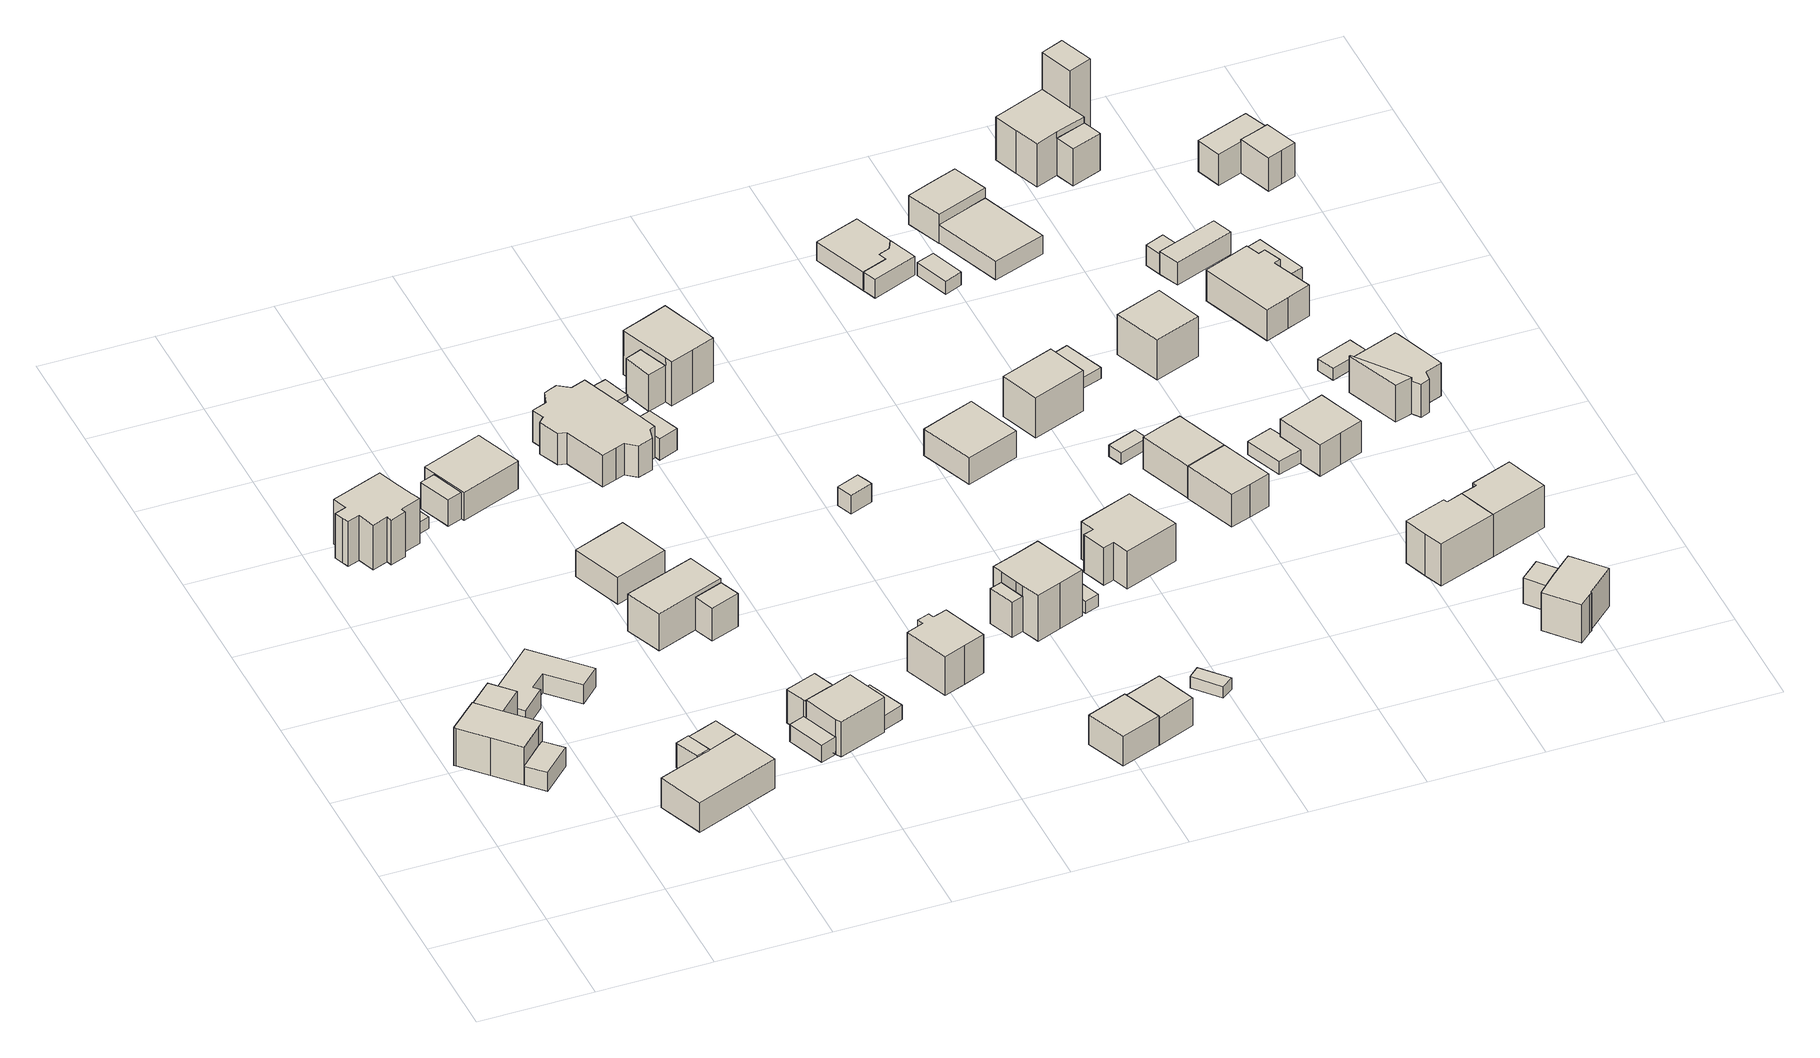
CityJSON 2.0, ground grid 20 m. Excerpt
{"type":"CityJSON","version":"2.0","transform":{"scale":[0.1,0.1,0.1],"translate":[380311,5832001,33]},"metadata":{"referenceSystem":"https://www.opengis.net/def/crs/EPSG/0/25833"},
"CityObjects":{
"building1":{"type":"Building","attributes":{"Gemeindeschluessel":"11000012","BezugspunktDach":"2200","function":"31001_2463","measuredHeight":3.72,"storeysAboveGround":1},"address":[{"country":"Germany","locality":"Berlin","thoroughfareNumber":"4 (2)","thoroughfareName":"Lobber Steig"}],"geometry":[{"type":"Solid","lod":"1","boundaries":[[[[0,1,2,3,4]],[[5,6,7,8,9]],[[5,9,4,3]],[[6,5,3,2]],[[7,6,2,1]],[[8,7,1,0]],[[9,8,0,4]]]]}]},
"building2":{"type":"Building","attributes":{"Gemeindeschluessel":"11000012","function":"31001_1010"},"address":[{"country":"Germany","locality":"Berlin","thoroughfareNumber":"4","thoroughfareName":"Lobber Steig"}],"children":["building2-1","building2-2","building2-3"]},
"building2-1":{"type":"BuildingPart","attributes":{"BezugspunktDach":"2200","measuredHeight":8.05,"storeysAboveGround":2},"parents":["building2"],"geometry":[{"type":"Solid","lod":"1","boundaries":[[[[10,11,12,13,14,15,16,17]],[[18,19,20,5,9,21,22,23]],[[18,23,17,16]],[[19,18,16,15]],[[20,19,15,14]],[[5,20,14,13]],[[9,5,13,12]],[[21,9,12,11]],[[22,21,11,10]],[[23,22,10,17]]]]}]},
"building2-2":{"type":"BuildingPart","attributes":{"BezugspunktDach":"2200","measuredHeight":7.48,"storeysAboveGround":2},"parents":["building2"],"geometry":[{"type":"MultiSurface","lod":"1","boundaries":[[[24,25,26,27,28]],[[29,30,19,31,18]],[[29,18,28,27]],[[32,33,34,35,27,26]],[[19,30,26,25]],[[31,19,25,24]],[[18,31,24,28]],[[30,29,35,34,33,32]]]}]},
"building2-3":{"type":"BuildingPart","attributes":{"BezugspunktDach":"2200","measuredHeight":3.71,"storeysAboveGround":2},"parents":["building2"],"geometry":[{"type":"Solid","lod":"1","boundaries":[[[[33,36,37,38,39,40,41,42,34]],[[43,44,45,46,47,48,49,30,29]],[[43,29,34,42]],[[44,43,42,41]],[[45,44,41,40]],[[46,45,40,39]],[[47,46,39,38]],[[48,47,38,37]],[[49,48,37,36]],[[30,49,36,33]],[[29,30,33,34]]]]}]},
"building3":{"type":"Building","attributes":{"Gemeindeschluessel":"11000012","BezugspunktDach":"2200","function":"31001_1010","measuredHeight":10.84,"storeysAboveGround":2},"address":[{"country":"Germany","locality":"Berlin","thoroughfareNumber":"4","thoroughfareName":"Büssower Weg"}],"geometry":[{"type":"Solid","lod":"1","boundaries":[[[[50,51,52,53,54,55,56,57,58,59,60,61,62,63,64]],[[65,66,67,68,69,70,71,72,73,74,75,76,77,78,79]],[[65,79,64,63]],[[66,65,63,62]],[[67,66,62,61]],[[68,67,61,60]],[[69,68,60,59]],[[70,69,59,58]],[[71,70,58,57]],[[72,71,57,56]],[[73,72,56,55]],[[74,73,55,54]],[[75,74,54,53]],[[76,75,53,52]],[[77,76,52,51]],[[78,77,51,50]],[[79,78,50,64]]]]}]},
"building4":{"type":"Building","attributes":{"Gemeindeschluessel":"11000012","BezugspunktDach":"2200","function":"51009_1610","measuredHeight":5.12,"storeysAboveGround":0},"address":[{"country":"Germany","locality":"Berlin"}],"geometry":[{"type":"Solid","lod":"1","boundaries":[[[[80,81,82,83,84,85]],[[86,87,88,89,90,91]],[[86,91,85,84]],[[87,86,84,83]],[[88,87,83,82]],[[89,88,82,81]],[[90,89,81,80]],[[91,90,80,85]]]]}]},
"building5":{"type":"Building","attributes":{"Gemeindeschluessel":"11000012","function":"31001_1010"},"address":[{"country":"Germany","locality":"Berlin","thoroughfareNumber":"5","thoroughfareName":"Stolpmünder Weg"}],"children":["building5-1","building5-2"]},
"building5-1":{"type":"BuildingPart","attributes":{"BezugspunktDach":"2200","measuredHeight":6.43,"storeysAboveGround":1},"parents":["building5"],"geometry":[{"type":"Solid","lod":"1","boundaries":[[[[92,93,94,95,96]],[[97,98,99,100,101]],[[97,101,96,95]],[[98,97,95,94]],[[99,98,94,93]],[[100,99,93,92]],[[101,100,92,96]]]]}]},
"building5-2":{"type":"BuildingPart","attributes":{"BezugspunktDach":"2200","measuredHeight":6.43,"storeysAboveGround":1},"parents":["building5"],"geometry":[{"type":"Solid","lod":"1","boundaries":[[[[95,102,94,103,104,105]],[[106,107,98,108,97,109]],[[106,109,105,104]],[[107,106,104,103]],[[98,107,103,94]],[[108,98,94,102]],[[97,108,102,95]],[[109,97,95,105]]]]}]},
"building6":{"type":"Building","attributes":{"Gemeindeschluessel":"11000012","BezugspunktDach":"2200","function":"31001_2463","measuredHeight":2.71,"storeysAboveGround":1},"address":[{"country":"Germany","locality":"Berlin","thoroughfareNumber":"4 (1)","thoroughfareName":"Büssower Weg"}],"geometry":[{"type":"Solid","lod":"1","boundaries":[[[[110,111,112,113]],[[114,115,69,67]],[[114,67,113,112]],[[115,114,112,111]],[[69,115,111,110]],[[67,69,110,113]]]]}]},
"building7":{"type":"Building","attributes":{"Gemeindeschluessel":"11000012","function":"31001_1010"},"address":[{"country":"Germany","locality":"Berlin","thoroughfareNumber":"6","thoroughfareName":"Büssower Weg"}],"children":["building7-1","building7-2"]},
"building7-1":{"type":"BuildingPart","attributes":{"BezugspunktDach":"2200","measuredHeight":6.05,"storeysAboveGround":1},"parents":["building7"],"geometry":[{"type":"Solid","lod":"1","boundaries":[[[[116,117,118,119]],[[120,121,122,123]],[[120,123,119,118]],[[121,120,118,117]],[[122,121,117,116]],[[123,122,116,119],[124,125,126,127]],[[126,125,124,127]]]]}]},
"building7-2":{"type":"BuildingPart","attributes":{"BezugspunktDach":"2200","measuredHeight":5.19,"storeysAboveGround":1},"parents":["building7"],"geometry":[{"type":"Solid","lod":"1","boundaries":[[[[128,127,126,129]],[[125,124,130,131]],[[125,131,129,126]],[[130,124,127,128]],[[131,130,128,129]],[[124,125,126,127]]]]}]},
"building8":{"type":"Building","attributes":{"Gemeindeschluessel":"11000012","function":"31001_1010"},"address":[{"country":"Germany","locality":"Berlin","thoroughfareNumber":"7A","thoroughfareName":"Stolpmünder Weg"}],"children":["building8-1","building8-2"]},
"building8-1":{"type":"BuildingPart","attributes":{"BezugspunktDach":"2200","measuredHeight":8.22,"storeysAboveGround":2},"parents":["building8"],"geometry":[{"type":"MultiSurface","lod":"1","boundaries":[[[132,133,134,135]],[[136,137,138,139]],[[136,139,135,134]],[[137,136,134,133]],[[138,140,141,142,137,133,132]],[[139,138,132,135]],[[137,142,141,140]]]}]},
"building8-2":{"type":"BuildingPart","attributes":{"BezugspunktDach":"2200","measuredHeight":6.53,"storeysAboveGround":2},"parents":["building8"],"geometry":[{"type":"MultiSurface","lod":"1","boundaries":[[[143,144,142,141]],[[137,145,146,140]],[[145,137,142,144]],[[146,145,144,143]],[[140,146,143,141]],[[147,137,140,141,142]]]}]},
"building9":{"type":"Building","attributes":{"Gemeindeschluessel":"11000012","BezugspunktDach":"2200","function":"31001_1010","measuredHeight":6.57,"storeysAboveGround":1},"address":[{"country":"Germany","locality":"Berlin","thoroughfareNumber":"6A","thoroughfareName":"Büssower Weg"}],"geometry":[{"type":"Solid","lod":"1","boundaries":[[[[148,149,150,151,152]],[[153,154,155,156,157]],[[153,157,152,151]],[[154,153,151,150]],[[155,154,150,149]],[[156,155,149,148]],[[157,156,148,152]]]]}]},
"building10":{"type":"Building","attributes":{"Gemeindeschluessel":"11000012","function":"31001_1010"},"address":[{"country":"Germany","locality":"Berlin","thoroughfareNumber":"7","thoroughfareName":"Stolpmünder Weg"}],"children":["building10-1","building10-2","building10-3"]},
"building10-1":{"type":"BuildingPart","attributes":{"BezugspunktDach":"2200","measuredHeight":7.97,"storeysAboveGround":2},"parents":["building10"],"geometry":[{"type":"MultiSurface","lod":"1","boundaries":[[[158,159,160,161,162,163,164,165]],[[166,167,168,169,170,171,172,173]],[[174,175,165,164]],[[176,174,166,164,163]],[[168,167,163,162]],[[169,168,162,161]],[[170,169,161,160]],[[171,170,160,159]],[[172,171,159,158]],[[177,178,158,165]],[[166,173,175,174]],[[179,167,166,174,176]],[[173,172,178,177]]]}]},
"building10-2":{"type":"BuildingPart","attributes":{"BezugspunktDach":"2200","measuredHeight":9.95,"storeysAboveGround":2},"parents":["building10"],"geometry":[{"type":"MultiSurface","lod":"1","boundaries":[[[180,175,176,181,182]],[[183,167,173,184,185]],[[183,185,182,181]],[[167,183,181,176]],[[173,167,166,173,175]],[[186,187,177,173,175,180]],[[185,184,180,182]],[[175,173,166,174]],[[176,174,188,166,167]],[[184,173,177,187,186]]]}]},
"building10-3":{"type":"BuildingPart","attributes":{"BezugspunktDach":"2200","measuredHeight":3.35,"storeysAboveGround":2},"parents":["building10"],"geometry":[{"type":"MultiSurface","lod":"1","boundaries":[[[189,178,187,190]],[[184,172,191,192]],[[184,192,190,187]],[[172,184,173,172,178]],[[191,172,178,189]],[[192,191,189,190]],[[178,172,173,177]],[[187,177,173,184]]]}]},
"building11":{"type":"Building","attributes":{"Gemeindeschluessel":"11000012","BezugspunktDach":"2200","function":"31001_2463","measuredHeight":2.83,"storeysAboveGround":1},"address":[{"country":"Germany","locality":"Berlin","thoroughfareNumber":"7 (1)","thoroughfareName":"Stolpmünder Weg"}],"geometry":[{"type":"Solid","lod":"1","boundaries":[[[[193,194,195,196]],[[197,198,169,168]],[[197,168,196,195]],[[198,197,195,194]],[[169,198,194,193]],[[168,169,193,196]]]]}]},
"building12":{"type":"Building","attributes":{"Gemeindeschluessel":"11000012","BezugspunktDach":"2200","function":"31001_1010","measuredHeight":10.21,"storeysAboveGround":2},"address":[{"country":"Germany","locality":"Berlin","thoroughfareNumber":"8","thoroughfareName":"Büssower Weg"}],"geometry":[{"type":"Solid","lod":"1","boundaries":[[[[199,200,201,202,203,204,205,206,207,208,209,210,211,212,213,214,215,216,217,218]],[[219,220,221,222,223,224,225,226,227,228,229,230,231,232,233,234,235,236,237,238]],[[219,238,218,217]],[[220,219,217,216]],[[221,220,216,215]],[[222,221,215,214]],[[223,222,214,213]],[[224,223,213,212]],[[225,224,212,211]],[[226,225,211,210]],[[227,226,210,209]],[[228,227,209,208]],[[229,228,208,207]],[[230,229,207,206]],[[231,230,206,205]],[[232,231,205,204]],[[233,232,204,203]],[[234,233,203,202]],[[235,234,202,201]],[[236,235,201,200]],[[237,236,200,199]],[[238,237,199,218]]]]}]},
"building13":{"type":"Building","attributes":{"Gemeindeschluessel":"11000012","BezugspunktDach":"2200","function":"31001_1010","measuredHeight":9.98,"storeysAboveGround":2},"address":[{"country":"Germany","locality":"Berlin","thoroughfareNumber":"9","thoroughfareName":"Stolpmünder Weg"}],"geometry":[{"type":"Solid","lod":"1","boundaries":[[[[239,240,241,242,243,244,245,246,247,248]],[[249,250,251,252,253,254,255,256,257,258]],[[249,258,248,247]],[[250,249,247,246]],[[251,250,246,245]],[[252,251,245,244]],[[253,252,244,243]],[[254,253,243,242]],[[255,254,242,241]],[[256,255,241,240]],[[257,256,240,239]],[[258,257,239,248]]]]}]},
"building14":{"type":"Building","attributes":{"Gemeindeschluessel":"11000012","BezugspunktDach":"2200","function":"31001_2463","measuredHeight":5.04,"storeysAboveGround":1},"address":[{"country":"Germany","locality":"Berlin","thoroughfareNumber":"8 (1)","thoroughfareName":"Büssower Weg"}],"geometry":[{"type":"Solid","lod":"1","boundaries":[[[[259,260,261,262]],[[263,264,265,266]],[[263,266,262,261]],[[264,263,261,260]],[[265,264,260,259]],[[266,265,259,262]]]]}]},
"building15":{"type":"Building","attributes":{"Gemeindeschluessel":"11000012","BezugspunktDach":"2200","function":"31001_2463","measuredHeight":1.13,"storeysAboveGround":1},"address":[{"country":"Germany","locality":"Berlin","thoroughfareNumber":"10 (1)","thoroughfareName":"Büssower Weg"}],"geometry":[{"type":"Solid","lod":"1","boundaries":[[[[267,268,269,270]],[[271,272,273,274]],[[271,274,270,269]],[[272,271,269,268]],[[273,272,268,267]],[[274,273,267,270]]]]}]},
"building16":{"type":"Building","attributes":{"Gemeindeschluessel":"11000012","BezugspunktDach":"2200","function":"31001_2463","measuredHeight":0.252,"storeysAboveGround":1},"address":[{"country":"Germany","locality":"Berlin","thoroughfareNumber":"9 (1)","thoroughfareName":"Stolpmünder Weg"}],"geometry":[{"type":"Solid","lod":"1","boundaries":[[[[275,276,277,278]],[[279,280,281,282]],[[279,282,278,277]],[[280,279,277,276]],[[281,280,276,275]],[[282,281,275,278]]]]}]},
"building17":{"type":"Building","attributes":{"Gemeindeschluessel":"11000012","BezugspunktDach":"2200","function":"31001_1010","measuredHeight":9.27,"storeysAboveGround":2},"address":[{"country":"Germany","locality":"Berlin","thoroughfareNumber":"14","thoroughfareName":"Stolpmünder Weg"}],"geometry":[{"type":"Solid","lod":"1","boundaries":[[[[283,284,285,286]],[[287,288,289,290]],[[287,290,286,285]],[[288,287,285,284]],[[289,288,284,283]],[[290,289,283,286]]]]}]},
"building18":{"type":"Building","attributes":{"Gemeindeschluessel":"11000012","function":"31001_1010"},"address":[{"country":"Germany","locality":"Berlin","thoroughfareNumber":"10","thoroughfareName":"Büssower Weg"}],"children":["building18-1","building18-2"]},
"building18-1":{"type":"BuildingPart","attributes":{"BezugspunktDach":"2200","measuredHeight":10.23,"storeysAboveGround":2},"parents":["building18"],"geometry":[{"type":"MultiSurface","lod":"1","boundaries":[[[291,292,293,294,295,296,297,298,299]],[[300,301,302,303,304,305,306,307,308]],[[300,308,299,298]],[[301,300,298,297]],[[302,301,297,296]],[[303,302,296,295]],[[304,303,295,294]],[[305,304,294,293]],[[306,305,293,292]],[[307,306,292,291]],[[308,309,310,311,291,299]],[[307,311,310,309]]]}]},
"building18-2":{"type":"BuildingPart","attributes":{"BezugspunktDach":"2200","measuredHeight":7.23,"storeysAboveGround":2},"parents":["building18"],"geometry":[{"type":"Solid","lod":"1","boundaries":[[[[312,311,310,313]],[[309,307,314,315]],[[309,315,313,310]],[[314,307,311,312]],[[315,314,312,313]],[[307,309,310,311]]]]}]},
"building19":{"type":"Building","attributes":{"Gemeindeschluessel":"11000012","BezugspunktDach":"2200","function":"31001_2000","measuredHeight":4.27,"storeysAboveGround":1},"address":[{"country":"Germany","locality":"Berlin","thoroughfareNumber":"11 (2)","thoroughfareName":"Stolpmünder Weg"}],"geometry":[{"type":"Solid","lod":"1","boundaries":[[[[316,317,318,319,320]],[[321,322,323,324,325]],[[321,325,320,319]],[[322,321,319,318]],[[323,322,318,317]],[[324,323,317,316]],[[325,324,316,320]]]]}]},
"building20":{"type":"Building","attributes":{"Gemeindeschluessel":"11000012","BezugspunktDach":"2200","function":"31001_1010","measuredHeight":6.58,"storeysAboveGround":2},"address":[{"country":"Germany","locality":"Berlin","thoroughfareNumber":"16","thoroughfareName":"Stolpmünder Weg"}],"geometry":[{"type":"Solid","lod":"1","boundaries":[[[[326,327,328,329]],[[330,331,288,287]],[[330,287,329,328]],[[331,330,328,327]],[[288,331,327,326]],[[287,288,326,329]]]]}]},
"building21":{"type":"Building","attributes":{"Gemeindeschluessel":"11000012","BezugspunktDach":"2200","function":"51009_1610","measuredHeight":4.71,"storeysAboveGround":0},"address":[{"country":"Germany","locality":"Berlin"}],"geometry":[{"type":"Solid","lod":"1","boundaries":[[[[332,333,334,335]],[[336,337,338,339]],[[336,339,335,334]],[[337,336,334,333]],[[338,337,333,332]],[[339,338,332,335]]]]}]},
"building22":{"type":"Building","attributes":{"Gemeindeschluessel":"11000012","function":"31001_1010"},"address":[{"country":"Germany","locality":"Berlin","thoroughfareNumber":"11","thoroughfareName":"Stolpmünder Weg"}],"children":["building22-1","building22-2"]},
"building22-1":{"type":"BuildingPart","attributes":{"BezugspunktDach":"2200","measuredHeight":11.15,"storeysAboveGround":2},"parents":["building22"],"geometry":[{"type":"MultiSurface","lod":"1","boundaries":[[[340,341,342,343,344,345,346,347]],[[348,349,350,351,352,353,354,355]],[[348,355,347,346]],[[349,348,346,345]],[[350,349,345,344]],[[351,350,344,343]],[[352,351,343,342]],[[353,352,342,341]],[[355,354,340,347]],[[353,356,357,354]]]}]},
"building22-2":{"type":"BuildingPart","attributes":{"BezugspunktDach":"2200","measuredHeight":6.91,"storeysAboveGround":2},"parents":["building22"],"geometry":[{"type":"Solid","lod":"1","boundaries":[[[[358,356,357,359]],[[354,353,360,361]],[[354,361,359,357]],[[360,353,356,358]],[[361,360,358,359]],[[354,357,356,353]]]]}]},
"building23":{"type":"Building","attributes":{"Gemeindeschluessel":"11000012","BezugspunktDach":"2200","function":"31001_2463","measuredHeight":2.38,"storeysAboveGround":1},"address":[{"country":"Germany","locality":"Berlin","thoroughfareNumber":"11 (1)","thoroughfareName":"Stolpmünder Weg"}],"geometry":[{"type":"Solid","lod":"1","boundaries":[[[[362,363,364,365]],[[366,367,368,369]],[[366,369,365,364]],[[367,366,364,363]],[[368,367,363,362]],[[369,368,362,365]]]]}]},
"building24":{"type":"Building","attributes":{"Gemeindeschluessel":"11000012","BezugspunktDach":"2200","function":"51009_1611","measuredHeight":2.2,"storeysAboveGround":0},"address":[{"country":"Germany","locality":"Berlin"}],"geometry":[{"type":"Solid","lod":"1","boundaries":[[[[370,371,372,373]],[[374,375,376,377]],[[374,377,373,372]],[[375,374,372,371]],[[376,375,371,370]],[[377,376,370,373]]]]}]},
"building25":{"type":"Building","attributes":{"Gemeindeschluessel":"11000012","BezugspunktDach":"2200","function":"31001_1010","measuredHeight":6.53,"storeysAboveGround":1},"address":[{"country":"Germany","locality":"Berlin","thoroughfareNumber":"13A","thoroughfareName":"Stolpmünder Weg"}],"geometry":[{"type":"Solid","lod":"1","boundaries":[[[[378,379,380,381,382]],[[383,384,385,386,387]],[[383,387,382,381]],[[384,383,381,380]],[[385,384,380,379]],[[386,385,379,378]],[[387,386,378,382]]]]}]},
"building26":{"type":"Building","attributes":{"Gemeindeschluessel":"11000012","BezugspunktDach":"2200","function":"31001_1010","measuredHeight":9.34,"storeysAboveGround":2},"address":[{"country":"Germany","locality":"Berlin","thoroughfareNumber":"13","thoroughfareName":"Stolpmünder Weg"}],"geometry":[{"type":"Solid","lod":"1","boundaries":[[[[388,389,390,391,392,393,394,395]],[[396,397,398,399,400,401,402,403]],[[396,403,395,394]],[[397,396,394,393]],[[398,397,393,392]],[[399,398,392,391]],[[400,399,391,390]],[[401,400,390,389]],[[402,401,389,388]],[[403,402,388,395]]]]}]},
"building27":{"type":"Building","attributes":{"Gemeindeschluessel":"11000012","BezugspunktDach":"2200","function":"31001_1010","measuredHeight":3.72,"storeysAboveGround":1},"address":[{"country":"Germany","locality":"Berlin","thoroughfareNumber":"14","thoroughfareName":"Büssower Weg"}],"geometry":[{"type":"Solid","lod":"1","boundaries":[[[[404,405,406,407,408,409,410]],[[411,412,413,414,415,416,417]],[[411,417,410,409]],[[412,411,409,408]],[[413,412,408,407]],[[414,413,407,406]],[[415,414,406,405]],[[416,415,405,404]],[[417,416,404,410]]]]}]},
"building28":{"type":"Building","attributes":{"Gemeindeschluessel":"11000012","BezugspunktDach":"2200","function":"31001_1010","measuredHeight":9.81,"storeysAboveGround":1},"address":[{"country":"Germany","locality":"Berlin","thoroughfareNumber":"15B","thoroughfareName":"Stolpmünder Weg"}],"geometry":[{"type":"Solid","lod":"1","boundaries":[[[[418,419,420,421,422]],[[423,424,425,426,427]],[[423,427,422,421]],[[424,423,421,420]],[[425,424,420,419]],[[426,425,419,418]],[[427,426,418,422]]]]}]},
"building29":{"type":"Building","attributes":{"Gemeindeschluessel":"11000012","BezugspunktDach":"2200","function":"51009_1610","measuredHeight":4.13,"storeysAboveGround":0},"address":[{"country":"Germany","locality":"Berlin"}],"geometry":[{"type":"Solid","lod":"1","boundaries":[[[[428,429,408,409,410]],[[411,412,430,431,417]],[[411,417,410,409]],[[412,411,409,408]],[[430,412,408,429]],[[431,430,429,428]],[[417,431,428,410]]]]}]},
"building30":{"type":"Building","attributes":{"Gemeindeschluessel":"11000012","BezugspunktDach":"2200","function":"31001_2000","measuredHeight":2.28,"storeysAboveGround":1},"address":[{"country":"Germany","locality":"Berlin","thoroughfareNumber":"15A (1)","thoroughfareName":"Stolpmünder Weg"}],"geometry":[{"type":"Solid","lod":"1","boundaries":[[[[432,433,434,435]],[[436,437,438,439]],[[436,439,435,434]],[[437,436,434,433]],[[438,437,433,432]],[[439,438,432,435]]]]}]},
"building31":{"type":"Building","attributes":{"Gemeindeschluessel":"11000012","BezugspunktDach":"2200","function":"31001_1010","measuredHeight":8.26,"storeysAboveGround":2},"address":[{"country":"Germany","locality":"Berlin","thoroughfareNumber":"15A","thoroughfareName":"Stolpmünder Weg"}],"geometry":[{"type":"Solid","lod":"1","boundaries":[[[[440,441,442,443,444,445]],[[446,447,448,449,450,451]],[[446,451,445,444]],[[447,446,444,443]],[[448,447,443,442]],[[449,448,442,441]],[[450,449,441,440]],[[451,450,440,445]]]]}]},
"building32":{"type":"Building","attributes":{"Gemeindeschluessel":"11000012","BezugspunktDach":"2200","function":"31001_1010","measuredHeight":8.35,"storeysAboveGround":2},"address":[{"country":"Germany","locality":"Berlin","thoroughfareNumber":"15","thoroughfareName":"Stolpmünder Weg"}],"geometry":[{"type":"Solid","lod":"1","boundaries":[[[[452,453,454,442,440]],[[455,456,457,458,459]],[[455,459,440,442]],[[456,455,442,454]],[[457,456,454,453]],[[458,457,453,452]],[[459,458,452,440]]]]}]},
"building33":{"type":"Building","attributes":{"Gemeindeschluessel":"11000012","BezugspunktDach":"2200","function":"31001_2463","measuredHeight":2.59,"storeysAboveGround":1},"address":[{"country":"Germany","locality":"Berlin","thoroughfareNumber":"14 (1)","thoroughfareName":"Büssower Weg"}],"geometry":[{"type":"Solid","lod":"1","boundaries":[[[[460,461,462,463]],[[464,465,466,467]],[[464,467,463,462]],[[465,464,462,461]],[[466,465,461,460]],[[467,466,460,463]]]]}]},
"building34":{"type":"Building","attributes":{"Gemeindeschluessel":"11000012","BezugspunktDach":"2200","function":"31001_2463","measuredHeight":2.07,"storeysAboveGround":1},"address":[{"country":"Germany","locality":"Berlin","thoroughfareNumber":"15B (1)","thoroughfareName":"Stolpmünder Weg"}],"geometry":[{"type":"Solid","lod":"1","boundaries":[[[[468,469,470,471]],[[472,473,474,475]],[[472,475,471,470]],[[473,472,470,469]],[[474,473,469,468]],[[475,474,468,471]]]]}]},
"building35":{"type":"Building","attributes":{"Gemeindeschluessel":"11000012","function":"31001_2120"},"address":[{"country":"Germany","locality":"Berlin","thoroughfareNumber":"16","thoroughfareName":"Büssower Weg"}],"children":["building35-1","building35-2"]},
"building35-1":{"type":"BuildingPart","attributes":{"BezugspunktDach":"2200","measuredHeight":4.07,"storeysAboveGround":1},"parents":["building35"],"geometry":[{"type":"Solid","lod":"1","boundaries":[[[[476,477,478,479,480]],[[481,482,483,484,485]],[[483,482,478,477]],[[484,483,477,476]],[[485,484,476,480]],[[481,485,480,479]],[[482,481,479,478]]]]}]},
"building35-2":{"type":"BuildingPart","attributes":{"BezugspunktDach":"2200","measuredHeight":6.09,"storeysAboveGround":1},"parents":["building35"],"geometry":[{"type":"MultiSurface","lod":"1","boundaries":[[[486,487,488,489,490]],[[491,492,493,494,495]],[[491,495,490,489]],[[492,491,489,488]],[[493,492,488,487]],[[480,479,478,496,487,486]],[[485,497,494,493,482,481]],[[495,494,486,490]],[[497,485,481,479,480]],[[481,482,496,478,479,498]]]}]},
"building36":{"type":"Building","attributes":{"Gemeindeschluessel":"11000012","BezugspunktDach":"2200","function":"31001_2463","measuredHeight":2.58,"storeysAboveGround":1},"address":[{"country":"Germany","locality":"Berlin","thoroughfareNumber":"17 (1)","thoroughfareName":"Stolpmünder Weg"}],"geometry":[{"type":"Solid","lod":"1","boundaries":[[[[499,500,501,502,503,504]],[[505,506,507,508,509,510]],[[505,510,504,503]],[[506,505,503,502]],[[507,506,502,501]],[[508,507,501,500]],[[509,508,500,499]],[[510,509,499,504]]]]}]},
"building37":{"type":"Building","attributes":{"Gemeindeschluessel":"11000012","BezugspunktDach":"2200","function":"31001_1010","measuredHeight":8.91,"storeysAboveGround":1},"address":[{"country":"Germany","locality":"Berlin","thoroughfareNumber":"17A","thoroughfareName":"Stolpmünder Weg"}],"geometry":[{"type":"Solid","lod":"1","boundaries":[[[[511,512,513,514]],[[515,516,517,518]],[[515,518,514,513]],[[516,515,513,512]],[[517,516,512,511]],[[518,517,511,514]]]]}]},
"building38":{"type":"Building","attributes":{"Gemeindeschluessel":"11000012","BezugspunktDach":"2200","function":"31001_1010","measuredHeight":9.66,"storeysAboveGround":2},"address":[{"country":"Germany","locality":"Berlin","thoroughfareNumber":"18","thoroughfareName":"Stolpmünder Weg"}],"geometry":[{"type":"Solid","lod":"1","boundaries":[[[[519,520,521,522,523,524,525,526]],[[527,528,529,530,531,532,533,534]],[[527,534,526,525]],[[528,527,525,524]],[[529,528,524,523]],[[530,529,523,522]],[[531,530,522,521]],[[532,531,521,520]],[[533,532,520,519]],[[534,533,519,526]]]]}]},
"building39":{"type":"Building","attributes":{"Gemeindeschluessel":"11000012","BezugspunktDach":"2200","function":"31001_1010","measuredHeight":8.55,"storeysAboveGround":1},"address":[{"country":"Germany","locality":"Berlin","thoroughfareNumber":"17","thoroughfareName":"Stolpmünder Weg"}],"geometry":[{"type":"Solid","lod":"1","boundaries":[[[[535,536,537,538,539,540,541]],[[542,543,544,545,546,547,548]],[[542,548,541,540]],[[543,542,540,539]],[[544,543,539,538]],[[545,544,538,537]],[[546,545,537,536]],[[547,546,536,535]],[[548,547,535,541]]]]}]},
"building40":{"type":"Building","attributes":{"Gemeindeschluessel":"11000012","BezugspunktDach":"2200","function":"31001_2463","measuredHeight":6.43,"storeysAboveGround":1},"address":[{"country":"Germany","locality":"Berlin","thoroughfareNumber":"74 (1)","thoroughfareName":"Ziegenorter Pfad"}],"geometry":[{"type":"Solid","lod":"1","boundaries":[[[[549,550,551,552]],[[553,554,555,556]],[[553,556,552,551]],[[554,553,551,550]],[[555,554,550,549]],[[556,555,549,552]]]]}]},
"building41":{"type":"Building","attributes":{"Gemeindeschluessel":"11000012","BezugspunktDach":"2200","function":"31001_1010","measuredHeight":7.53,"storeysAboveGround":2},"address":[{"country":"Germany","locality":"Berlin","thoroughfareNumber":"74","thoroughfareName":"Ziegenorter Pfad"}],"geometry":[{"type":"Solid","lod":"1","boundaries":[[[[557,558,559,560,561,562,563,564,565]],[[555,554,566,567,568,569,570,571,572]],[[555,572,565,564]],[[554,555,564,563]],[[566,554,563,562]],[[567,566,562,561]],[[568,567,561,560]],[[569,568,560,559]],[[570,569,559,558]],[[571,570,558,557]],[[572,571,557,565]]]]}]},
"building42":{"type":"Building","attributes":{"Gemeindeschluessel":"11000012","BezugspunktDach":"2200","function":"31001_1010","measuredHeight":9.65,"storeysAboveGround":2},"address":[{"country":"Germany","locality":"Berlin","thoroughfareNumber":"18A","thoroughfareName":"Stolpmünder Weg"}],"geometry":[{"type":"Solid","lod":"1","boundaries":[[[[522,521,573,574,575,576,577,523]],[[578,579,580,581,582,531,530,529]],[[578,529,523,577]],[[579,578,577,576]],[[580,579,576,575]],[[581,580,575,574]],[[582,581,574,573]],[[531,582,573,521]],[[530,531,521,522]],[[529,530,522,523]]]]}]},
"building43":{"type":"Building","attributes":{"Gemeindeschluessel":"11000012","function":"31001_1010"},"address":[{"country":"Germany","locality":"Berlin","thoroughfareNumber":"18","thoroughfareName":"Büssower Weg"}],"children":["building43-1","building43-2"]},
"building43-1":{"type":"BuildingPart","attributes":{"BezugspunktDach":"2200","measuredHeight":9.56,"storeysAboveGround":2},"parents":["building43"],"geometry":[{"type":"MultiSurface","lod":"1","boundaries":[[[583,584,585,586,587,588,589,590]],[[591,592,593,594,595,596,597,598]],[[591,598,590,589]],[[592,591,589,588]],[[593,592,588,587]],[[594,593,587,586]],[[599,600,586,585]],[[596,595,585,584]],[[597,596,584,583]],[[598,597,583,590]],[[595,594,600,599]]]}]},
"building43-2":{"type":"BuildingPart","attributes":{"BezugspunktDach":"2200","measuredHeight":7.29,"storeysAboveGround":2},"parents":["building43"],"geometry":[{"type":"Solid","lod":"1","boundaries":[[[[601,602,600,599]],[[594,603,604,595]],[[603,594,600,602]],[[604,603,602,601]],[[595,604,601,599]],[[594,595,599,600]]]]}]},
"building44":{"type":"Building","attributes":{"Gemeindeschluessel":"11000012","function":"31001_1010"},"address":[{"country":"Germany","locality":"Berlin","thoroughfareNumber":"18 (1)","thoroughfareName":"Büssower Weg"}],"children":["building44-1","building44-2"]},
"building44-1":{"type":"BuildingPart","attributes":{"BezugspunktDach":"2200","measuredHeight":5.04,"storeysAboveGround":1},"parents":["building44"],"geometry":[{"type":"Solid","lod":"1","boundaries":[[[[605,606,607,608]],[[609,610,611,612]],[[609,612,608,607],[613,614,615,612]],[[610,609,607,606]],[[611,610,606,605]],[[612,611,605,608]],[[614,613,612,615]]]]}]},
"building44-2":{"type":"BuildingPart","attributes":{"BezugspunktDach":"2200","measuredHeight":4.03,"storeysAboveGround":1},"parents":["building44"],"geometry":[{"type":"MultiSurface","lod":"1","boundaries":[[[615,614,616,617]],[[618,613,612,619]],[[618,619,617,616]],[[613,618,616,614]],[[619,612,615,617]],[[613,614,615,612,620]]]}]},
"building45":{"type":"Building","attributes":{"Gemeindeschluessel":"11000012","BezugspunktDach":"2200","function":"31001_1010","measuredHeight":9.03,"storeysAboveGround":1},"address":[{"country":"Germany","locality":"Berlin","thoroughfareNumber":"19","thoroughfareName":"Stolpmünder Weg"}],"geometry":[{"type":"Solid","lod":"1","boundaries":[[[[621,622,623,624,625,626,627,628,629,630]],[[631,632,633,634,635,636,637,638,639,640]],[[631,640,630,629]],[[632,631,629,628]],[[633,632,628,627]],[[634,633,627,626]],[[635,634,626,625]],[[636,635,625,624]],[[637,636,624,623]],[[638,637,623,622]],[[639,638,622,621]],[[640,639,621,630]]]]}]},
"building46":{"type":"Building","attributes":{"Gemeindeschluessel":"11000012","BezugspunktDach":"2200","function":"31001_2463","measuredHeight":2.29,"storeysAboveGround":1},"address":[{"country":"Germany","locality":"Berlin","thoroughfareNumber":"19A (1)","thoroughfareName":"Stolpmünder Weg"}],"geometry":[{"type":"Solid","lod":"1","boundaries":[[[[641,642,643,644]],[[645,646,647,648]],[[645,648,644,643]],[[646,645,643,642]],[[647,646,642,641]],[[648,647,641,644]]]]}]},
"building47":{"type":"Building","attributes":{"Gemeindeschluessel":"11000012","function":"31001_1010"},"address":[{"country":"Germany","locality":"Berlin","thoroughfareNumber":"19A","thoroughfareName":"Stolpmünder Weg"}],"children":["building47-1","building47-2"]},
"building47-1":{"type":"BuildingPart","attributes":{"BezugspunktDach":"2200","measuredHeight":7.89,"storeysAboveGround":1},"parents":["building47"],"geometry":[{"type":"MultiSurface","lod":"1","boundaries":[[[649,650,651,652,653,654,655,656,657,658,659]],[[660,661,662,663,664,665,666,667,668,669,670]],[[660,670,659,658]],[[661,660,658,657]],[[662,661,657,656]],[[663,662,656,655]],[[664,663,655,654]],[[665,664,654,653]],[[666,665,653,652]],[[667,666,652,651]],[[668,667,651,650]],[[669,671,668,650,649]],[[670,669,649,659]]]}]},
"building47-2":{"type":"BuildingPart","attributes":{"BezugspunktDach":"2200","measuredHeight":7.12,"storeysAboveGround":1},"parents":["building47"],"geometry":[{"type":"MultiSurface","lod":"1","boundaries":[[[672,673,674,675]],[[670,667,676,677]],[[670,677,675,674]],[[651,650,649,659,674,673]],[[676,667,673,672]],[[677,676,672,675]],[[667,668,650,651]],[[669,649,650,668]],[[669,670,659,649]]]}]},
"building48":{"type":"Building","attributes":{"Gemeindeschluessel":"11000012","BezugspunktDach":"2200","function":"31001_2463","measuredHeight":15.19,"storeysAboveGround":1},"address":[{"country":"Germany","locality":"Berlin","thoroughfareNumber":"18 (2)","thoroughfareName":"Büssower Weg"}],"geometry":[{"type":"Solid","lod":"1","boundaries":[[[[678,679,680,681]],[[682,683,684,685]],[[682,685,681,680]],[[683,682,680,679]],[[684,683,679,678]],[[685,684,678,681]]]]}]},
"building49":{"type":"Building","attributes":{"Gemeindeschluessel":"11000012","BezugspunktDach":"2200","function":"31001_2463","measuredHeight":2.96,"storeysAboveGround":1},"address":[{"country":"Germany","locality":"Berlin","thoroughfareNumber":"19 (1)","thoroughfareName":"Stolpmünder Weg"}],"geometry":[{"type":"Solid","lod":"1","boundaries":[[[[686,687,688,689,690,691,692,693]],[[694,695,696,697,698,699,700,701]],[[694,701,693,692]],[[695,694,692,691]],[[696,695,691,690]],[[697,696,690,689]],[[698,697,689,688]],[[699,698,688,687]],[[700,699,687,686]],[[701,700,686,693]]]]}]},
"building50":{"type":"Building","attributes":{"Gemeindeschluessel":"11000012","function":"31001_1010"},"address":[{"country":"Germany","locality":"Berlin","thoroughfareNumber":"20A","thoroughfareName":"Büssower Weg"}],"children":["building50-1","building50-2"]},
"building50-1":{"type":"BuildingPart","attributes":{"BezugspunktDach":"2200","measuredHeight":6.8,"storeysAboveGround":1},"parents":["building50"],"geometry":[{"type":"MultiSurface","lod":"1","boundaries":[[[702,703,704,705,706]],[[707,708,709,710,711]],[[707,711,706,705]],[[708,707,705,704]],[[710,709,703,702]],[[711,710,702,706]],[[709,712,713,714,703]],[[708,704,714,713]]]}]},
"building50-2":{"type":"BuildingPart","attributes":{"BezugspunktDach":"2200","measuredHeight":7.31,"storeysAboveGround":1},"parents":["building50"],"geometry":[{"type":"MultiSurface","lod":"1","boundaries":[[[715,716,717,718,719,720]],[[713,708,721,722,723,709]],[[714,703,709,720,719]],[[704,714,713,719,718]],[[721,708,718,717]],[[722,721,717,716]],[[723,722,716,715]],[[709,723,715,720]],[[713,709,703,714]],[[724,708,713,714,704]]]}]}
},
"vertices":[
[120,286,54],[170,334,54],[142,363,54],[133,355,54],[92,315,54],[133,355,17],[142,363,17],[170,334,17],[120,286,17],[92,315,17],
[13,400,91],[53,357,91],[92,315,91],[133,355,91],[143,364,91],[96,414,91],[61,451,91],[10,403,91],[61,451,17],[96,414,17],[143,364,17],[53,357,17],[13,400,17],[10,403,17],
[65,419,88],[96,414,88],[138,454,88],[103,491,88],[61,451,88],[103,491,17],[138,454,17],[65,419,17],[138,454,40],[138,454,54],[103,491,54],[103,491,42],
[148,444,54],[190,485,54],[181,495,54],[208,520,54],[256,470,54],[290,502,54],[206,590,54],[206,590,17],[290,502,17],[256,470,17],[208,520,17],[181,495,17],[190,485,17],[148,444,17],
[45,942,106],[50,931,106],[71,939,106],[82,908,106],[110,919,106],[113,909,106],[141,920,106],[138,929,106],[175,943,106],[168,959,106],[158,985,106],[142,1027,106],[50,992,106],[60,966,106],[39,958,106],[60,966,18],[50,992,18],[142,1027,18],[158,985,18],[168,959,18],[175,943,18],[138,929,18],[141,920,18],[113,909,18],[110,919,18],[82,908,18],[71,939,18],[50,931,18],[45,942,18],[39,958,18],
[345,222,66],[357,227,66],[369,231,66],[352,275,66],[340,270,66],[328,265,66],[340,270,18],[352,275,18],[369,231,18],[357,227,18],[345,222,18],[328,265,18],
[305,113,64],[455,172,64],[424,253,64],[369,231,64],[273,194,64],[369,231,6],[424,253,6],[455,172,6],[305,113,6],[273,194,6],
[412,202,64],[407,296,64],[379,285,64],[352,275,64],[379,285,6],[407,296,6],[412,202,6],[352,275,6],
[168,959,41],[202,972,41],[176,1040,41],[142,1027,41],[176,1040,18],[202,972,18],
[266,983,63],[374,1025,63],[342,1108,63],[234,1066,63],[342,1108,7],[374,1025,7],[266,983,7],[234,1066,7],[264,989,7],[242,1047,7],[242,1047,59],[264,989,59],
[238,979,59],[215,1037,59],[238,979,7],[215,1037,7],
[416,550,90],[539,596,90],[515,661,90],[390,615,90],[515,661,17],[539,596,17],[416,550,17],[390,615,17],[488,577,17],[488,577,82],[539,596,82],
[502,541,82],[553,560,82],[553,560,17],[502,541,17],[539,596,78],
[403,687,67],[497,723,67],[463,813,67],[416,795,67],[369,777,67],[416,795,14],[463,813,14],[497,723,14],[403,687,14],[369,777,14],
[570,201,87],[575,192,87],[661,224,87],[660,228,87],[634,297,87],[601,284,87],[590,280,87],[546,264,87],[590,280,18],[601,284,18],[634,297,18],[660,228,18],[661,224,18],[575,192,18],[570,201,18],[546,264,18],[590,280,84],[546,264,84],[601,284,84],[546,264,52],[570,201,52],[601,284,51],
[544,269,84],[585,325,84],[530,304,84],[585,325,18],[544,269,18],[530,304,18],[544,269,37],[544,269,52],[590,280,74],
[542,190,52],[516,258,52],[542,190,18],[516,258,18],
[660,228,46],[699,244,46],[672,311,46],[634,297,46],[672,311,18],[699,244,18],
[451,1049,77],[465,1046,77],[494,970,77],[521,980,77],[537,986,77],[555,972,77],[582,981,77],[584,991,77],[587,1004,77],[597,1008,77],[580,1056,77],[541,1158,77],[515,1148,77],[495,1162,77],[482,1157,77],[471,1152,77],[464,1128,77],[437,1118,77],[446,1096,77],[435,1085,77],[446,1096,15],[437,1118,15],[464,1128,15],[471,1152,15],[482,1157,15],[495,1162,15],[515,1148,15],[541,1158,15],[580,1056,15],[597,1008,15],[587,1004,15],[584,991,15],[582,981,15],[555,972,15],[537,986,15],[521,980,15],[494,970,15],[465,1046,15],[451,1049,15],[435,1085,15],
[783,272,96],[822,287,96],[860,302,96],[830,382,96],[805,373,96],[801,383,96],[787,378,96],[779,375,96],[783,364,96],[752,352,96],[783,364,20],[779,375,20],[787,378,20],[801,383,20],[805,373,20],[830,382,20],[860,302,20],[822,287,20],[783,272,20],[752,352,20],
[601,997,59],[636,1011,59],[614,1069,59],[580,1056,59],[614,1069,17],[636,1011,17],[601,997,17],[580,1056,17],
[587,1139,35],[609,1148,35],[592,1197,35],[568,1189,35],[592,1197,24],[609,1148,24],[587,1139,24],[568,1189,24],
[829,399,24],[856,409,24],[837,458,24],[811,448,24],[837,458,21],[856,409,21],[829,399,21],[811,448,21],
[972,2,77],[1043,29,77],[1015,101,77],[943,73,77],[1015,101,19],[1043,29,19],[972,2,19],[943,73,19],
[663,1124,109],[668,1111,109],[710,1127,109],[751,1143,109],[735,1188,109],[724,1217,109],[713,1247,109],[671,1230,109],[629,1214,109],[671,1230,22],[713,1247,22],[724,1217,22],[735,1188,22],[751,1143,22],[710,1127,22],[668,1111,22],[663,1124,22],[629,1214,22],[643,1176,22],[643,1176,94],[663,1124,94],
[630,1112,94],[613,1164,94],[630,1112,22],[613,1164,22],
[824,756,55],[865,772,55],[859,786,55],[853,800,55],[813,784,55],[853,800,18],[859,786,18],[865,772,18],[824,756,18],[813,784,18],
[1043,29,73],[1111,56,73],[1084,128,73],[1015,101,73],[1084,128,19],[1111,56,19],
[735,1188,67],[756,1196,67],[746,1225,67],[724,1217,67],[746,1225,26],[756,1196,26],[735,1188,26],[724,1217,26],
[939,421,111],[956,375,111],[969,343,111],[1013,360,111],[1057,377,111],[1021,471,111],[977,454,111],[932,438,111],[977,454,21],[1021,471,21],[1057,377,21],[1013,360,21],[969,343,21],[956,375,21],[939,421,21],[932,438,21],[956,375,90],[939,421,90],
[935,367,90],[917,413,90],[935,367,21],[917,413,21],
[1064,380,45],[1089,389,45],[1070,440,45],[1044,430,45],[1070,440,21],[1089,389,21],[1064,380,21],[1044,430,21],
[1181,101,42],[1202,117,42],[1162,162,42],[1143,145,42],[1162,162,20],[1202,117,20],[1181,101,20],[1143,145,20],
[1021,752,73],[1115,788,73],[1079,884,73],[1032,866,73],[984,847,73],[1032,866,21],[1079,884,21],[1115,788,21],[1021,752,21],[984,847,21],
[1117,434,96],[1136,441,96],[1147,412,96],[1244,449,96],[1206,546,96],[1110,509,96],[1120,484,96],[1101,477,96],[1120,484,22],[1110,509,22],[1206,546,22],[1244,449,22],[1147,412,22],[1136,441,22],[1117,434,22],[1101,477,22],
[1051,1258,68],[1096,1275,68],[1090,1290,68],[1111,1298,68],[1120,1316,68],[1093,1386,68],[1013,1356,68],[1093,1386,31],[1120,1316,31],[1111,1298,31],[1090,1290,31],[1096,1275,31],[1051,1258,31],[1013,1356,31],
[1165,830,93],[1260,866,93],[1247,901,93],[1234,936,93],[1139,900,93],[1234,936,14],[1247,901,14],[1260,866,14],[1165,830,14],[1139,900,14],
[1061,1233,68],[1140,1264,68],[1140,1264,31],[1061,1233,31],
[1258,706,46],[1310,726,46],[1300,752,46],[1248,732,46],[1300,752,24],[1310,726,24],[1258,706,24],[1248,732,24],
[1321,587,87],[1357,601,87],[1394,615,87],[1358,709,87],[1321,696,87],[1285,682,87],[1321,696,24],[1358,709,24],[1394,615,24],[1357,601,24],[1321,587,24],[1285,682,24],
[1357,494,87],[1393,507,87],[1430,521,87],[1394,615,23],[1430,521,23],[1393,507,23],[1357,494,23],[1321,587,23],
[1168,1205,53],[1199,1218,53],[1177,1278,53],[1145,1266,53],[1177,1278,27],[1199,1218,27],[1168,1205,27],[1145,1266,27],
[1275,908,43],[1313,922,43],[1285,994,43],[1249,980,43],[1285,994,22],[1313,922,22],[1275,908,22],[1249,980,22],
[1255,1212,61],[1348,1245,61],[1301,1367,61],[1255,1350,61],[1209,1332,61],[1255,1350,25],[1301,1367,25],[1348,1245,25],[1255,1212,25],[1209,1332,25],
[1209,1332,81],[1301,1367,81],[1276,1430,81],[1230,1413,81],[1184,1395,81],[1230,1413,24],[1276,1430,24],[1301,1367,24],[1209,1332,24],[1184,1395,24],[1301,1367,41],[1209,1332,31],[1255,1350,32],
[1476,589,49],[1518,604,49],[1501,647,49],[1505,648,49],[1495,672,49],[1450,655,49],[1495,672,23],[1505,648,23],[1501,647,23],[1518,604,23],[1476,589,23],[1450,655,23],
[1392,885,101],[1474,916,101],[1443,1000,101],[1359,968,101],[1443,1000,22],[1474,916,22],[1392,885,22],[1359,968,22],
[1589,266,105],[1602,233,105],[1705,271,105],[1692,305,105],[1680,339,105],[1651,328,105],[1648,335,105],[1574,308,105],[1648,335,22],[1651,328,22],[1680,339,22],[1692,305,22],[1705,271,22],[1602,233,22],[1589,266,22],[1574,308,22],
[1534,562,84],[1575,578,84],[1616,594,84],[1584,678,84],[1542,662,84],[1505,648,84],[1501,647,84],[1505,648,22],[1542,662,22],[1584,678,22],[1616,594,22],[1575,578,22],[1534,562,22],[1501,647,22],
[1738,105,70],[1773,137,70],[1739,177,70],[1704,146,70],[1739,177,20],[1773,137,20],[1738,105,20],[1704,146,20],
[1750,18,95],[1771,37,95],[1776,41,95],[1774,42,95],[1825,88,95],[1778,141,95],[1773,137,95],[1738,105,95],[1704,72,95],[1778,141,20],[1825,88,20],[1774,42,20],[1776,41,20],[1771,37,20],[1750,18,20],[1704,72,20],
[1807,309,105],[1794,343,105],[1779,385,105],[1706,357,105],[1709,349,105],[1709,349,22],[1706,357,22],[1779,385,22],[1794,343,22],[1807,309,22],
[1386,1447,112],[1403,1403,112],[1443,1419,112],[1497,1439,112],[1486,1468,112],[1480,1484,112],[1463,1528,112],[1370,1491,112],[1463,1528,27],[1480,1484,27],[1486,1468,27],[1497,1439,27],[1443,1419,27],[1403,1403,27],[1386,1447,27],[1370,1491,27],[1443,1419,100],[1497,1439,100],
[1456,1384,100],[1510,1405,100],[1510,1405,27],[1456,1384,27],
[1514,1098,65],[1620,1138,65],[1606,1174,65],[1499,1134,65],[1606,1174,20],[1620,1138,20],[1514,1098,20],[1499,1134,20],[1533,1147,20],[1533,1147,60],[1499,1134,60],
[1522,1177,60],[1488,1163,60],[1522,1177,20],[1488,1163,20],[1501,1135,20],
[1589,913,82],[1631,930,82],[1673,946,82],[1644,1019,82],[1656,1023,82],[1643,1055,82],[1631,1050,82],[1621,1075,82],[1581,1059,82],[1540,1043,82],[1581,1059,21],[1621,1075,21],[1631,1050,21],[1643,1055,21],[1656,1023,21],[1644,1019,21],[1673,946,21],[1631,930,21],[1589,913,21],[1540,1043,21],
[1645,780,45],[1710,805,45],[1697,837,45],[1632,812,45],[1697,837,22],[1710,805,22],[1645,780,22],[1632,812,22],
[1664,738,86],[1721,663,86],[1726,656,86],[1737,642,86],[1753,649,86],[1755,669,86],[1786,681,86],[1784,687,86],[1752,772,86],[1749,778,86],[1659,744,86],[1749,778,21],[1752,772,21],[1784,687,21],[1786,681,21],[1755,669,21],[1753,649,21],[1737,642,21],[1726,656,21],[1721,663,21],[1664,738,21],[1659,744,21],[1691,702,21],
[1695,646,93],[1726,656,93],[1659,744,93],[1657,743,93],[1695,646,21],[1657,743,21],
[1486,1468,185],[1526,1484,185],[1503,1544,185],[1463,1528,185],[1503,1544,33],[1526,1484,33],[1486,1468,33],[1463,1528,33],
[1640,1064,46],[1646,1048,46],[1656,1023,46],[1657,1019,46],[1698,1035,46],[1681,1080,46],[1664,1125,46],[1623,1109,46],[1664,1125,22],[1681,1080,22],[1698,1035,22],[1657,1019,22],[1656,1023,22],[1646,1048,22],[1640,1064,22],[1623,1109,22],
[1668,1303,85],[1711,1319,85],[1764,1338,85],[1746,1383,85],[1652,1348,85],[1746,1383,24],[1764,1338,24],[1711,1319,24],[1668,1303,24],[1652,1348,24],[1721,1322,24],[1737,1328,24],[1737,1328,85],
[1734,1259,90],[1760,1269,90],[1786,1279,90],[1764,1338,90],[1737,1328,90],[1711,1319,90],[1786,1279,24],[1760,1269,24],[1734,1259,24],[1764,1338,47]
]}
